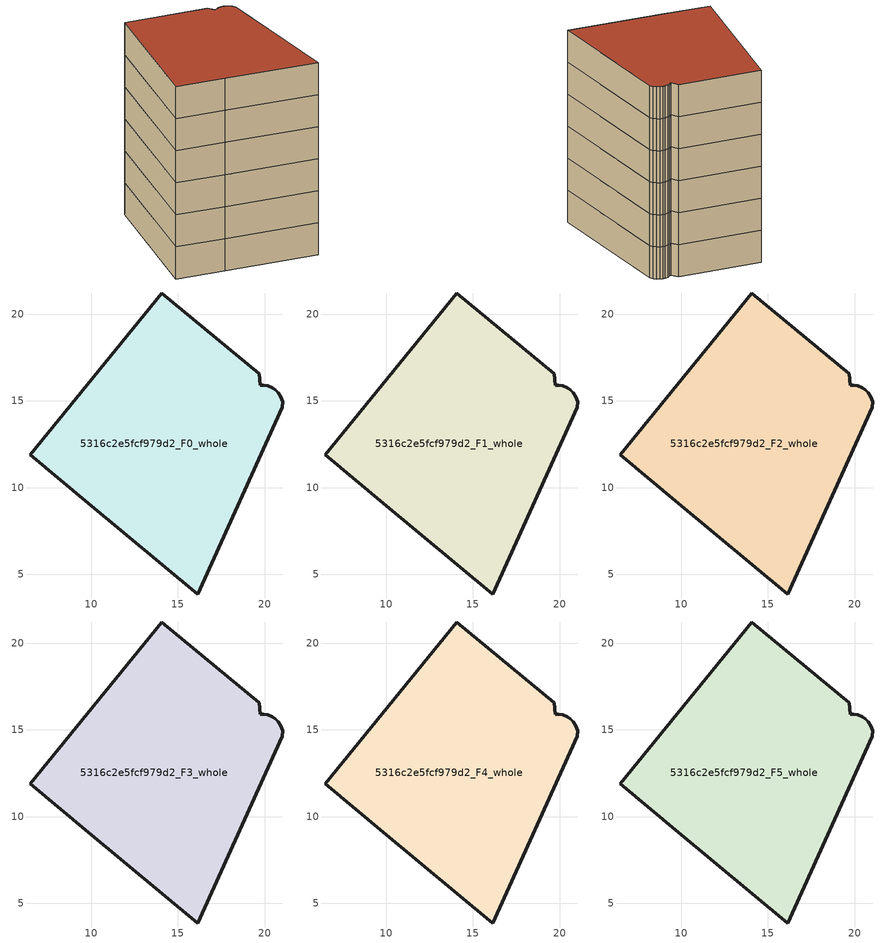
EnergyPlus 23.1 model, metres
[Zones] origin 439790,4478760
5316c2e5fcf979d2_F0_whole
 floor ground (EU_floor_Construction): 19.69,16.58 19.76,15.89 19.94,15.9 20.18,15.86 20.45,15.76 20.62,15.65 20.79,15.48 20.94,15.24 21.05,14.96 21.03,14.62 16.15,3.87 9.84,9.11 6.49,11.89 14.08,21.22 z0
 wall outside (EU_wall_Construction): 16.15,3.87 21.03,14.62 21.05,14.96 20.94,15.24 20.79,15.48 20.62,15.65 20.45,15.76 20.18,15.86 19.94,15.9 19.76,15.89 19.69,16.58 14.08,21.22 6.49,11.89 9.84,9.11 16.15,3.87 z0:3
5316c2e5fcf979d2_F1_whole
 floor to 5316c2e5fcf979d2_F0_whole (EU_floor_Construction): 19.69,16.58 19.76,15.89 19.94,15.9 20.18,15.86 20.45,15.76 20.62,15.65 20.79,15.48 20.94,15.24 21.05,14.96 21.03,14.62 16.15,3.87 9.84,9.11 6.49,11.89 14.08,21.22 z3
 wall outside (EU_wall_Construction): 16.15,3.87 21.03,14.62 21.05,14.96 20.94,15.24 20.79,15.48 20.62,15.65 20.45,15.76 20.18,15.86 19.94,15.9 19.76,15.89 19.69,16.58 14.08,21.22 6.49,11.89 9.84,9.11 16.15,3.87 z3:6
5316c2e5fcf979d2_F2_whole
 floor to 5316c2e5fcf979d2_F1_whole (EU_floor_Construction): 19.69,16.58 19.76,15.89 19.94,15.9 20.18,15.86 20.45,15.76 20.62,15.65 20.79,15.48 20.94,15.24 21.05,14.96 21.03,14.62 16.15,3.87 9.84,9.11 6.49,11.89 14.08,21.22 z6
 wall outside (EU_wall_Construction): 16.15,3.87 21.03,14.62 21.05,14.96 20.94,15.24 20.79,15.48 20.62,15.65 20.45,15.76 20.18,15.86 19.94,15.9 19.76,15.89 19.69,16.58 14.08,21.22 6.49,11.89 9.84,9.11 16.15,3.87 z6:9
5316c2e5fcf979d2_F3_whole
 floor to 5316c2e5fcf979d2_F2_whole (EU_floor_Construction): 19.69,16.58 19.76,15.89 19.94,15.9 20.18,15.86 20.45,15.76 20.62,15.65 20.79,15.48 20.94,15.24 21.05,14.96 21.03,14.62 16.15,3.87 9.84,9.11 6.49,11.89 14.08,21.22 z9
 wall outside (EU_wall_Construction): 16.15,3.87 21.03,14.62 21.05,14.96 20.94,15.24 20.79,15.48 20.62,15.65 20.45,15.76 20.18,15.86 19.94,15.9 19.76,15.89 19.69,16.58 14.08,21.22 6.49,11.89 9.84,9.11 16.15,3.87 z9:12
5316c2e5fcf979d2_F4_whole
 floor to 5316c2e5fcf979d2_F3_whole (EU_floor_Construction): 19.69,16.58 19.76,15.89 19.94,15.9 20.18,15.86 20.45,15.76 20.62,15.65 20.79,15.48 20.94,15.24 21.05,14.96 21.03,14.62 16.15,3.87 9.84,9.11 6.49,11.89 14.08,21.22 z12
 wall outside (EU_wall_Construction): 16.15,3.87 21.03,14.62 21.05,14.96 20.94,15.24 20.79,15.48 20.62,15.65 20.45,15.76 20.18,15.86 19.94,15.9 19.76,15.89 19.69,16.58 14.08,21.22 6.49,11.89 9.84,9.11 16.15,3.87 z12:15
5316c2e5fcf979d2_F5_whole
 floor to 5316c2e5fcf979d2_F4_whole (EU_floor_Construction): 19.69,16.58 19.76,15.89 19.94,15.9 20.18,15.86 20.45,15.76 20.62,15.65 20.79,15.48 20.94,15.24 21.05,14.96 21.03,14.62 16.15,3.87 9.84,9.11 6.49,11.89 14.08,21.22 z15
 wall outside (EU_wall_Construction): 16.15,3.87 21.03,14.62 21.05,14.96 20.94,15.24 20.79,15.48 20.62,15.65 20.45,15.76 20.18,15.86 19.94,15.9 19.76,15.89 19.69,16.58 14.08,21.22 6.49,11.89 9.84,9.11 16.15,3.87 z15:18
 roof outside (EU_roof_Construction): 16.15,3.87 21.03,14.62 21.05,14.96 20.94,15.24 20.79,15.48 20.62,15.65 20.45,15.76 20.18,15.86 19.94,15.9 19.76,15.89 19.69,16.58 14.08,21.22 6.49,11.89 9.84,9.11 z18
[Building]
EU S2 Campaign: North Axis=0; Terrain=City; Solar Distribution=FullExterior
[Site:Location]
Madrid: Latitude=40.5; Longitude=-3.5; Time Zone=1; Elevation=609
[SizingPeriod:WeatherFileDays]
AnnualSizingPeriod: Begin Month=1; Begin Day of Month=1; End Month=12; End Day of Month=31; Day of Week for Start Day=Monday; Use Weather File Daylight Saving Period=No; Use Weather File Rain and Snow Indicators=No
[MATERIAL]
EU_InternalMass_Material: Roughness=MediumRough; Thickness=0.1; Conductivity=1; Density=1800; Specific Heat=900; Thermal Absorptance=0.9; Solar Absorptance=0.7; Visible Absorptance=0.7
[MATERIAL:NOMASS] Roughness=MediumRough; Thermal Absorptance=0.9; Solar Absorptance=0.7; Visible Absorptance=0.7
Name | Thermal Resistance
EU_wall_NoMass | 1.60022
EU_roof_NoMass | 1.57597
EU_floor_NoMass | 0.470652
[CONSTRUCTION]
EU_wall_Construction: EU_wall_NoMass
EU_roof_Construction: EU_roof_NoMass
EU_floor_Construction: EU_floor_NoMass
EU_InternalMass_Construction: EU_InternalMass_Material
[ZONE] Type=1; Multiplier=1; Ceiling Height=autocalculate; Volume=394.364; Floor Area=autocalculate; Part of Total Floor Area=Yes
5316c2e5fcf979d2_F0_whole; 5316c2e5fcf979d2_F1_whole; 5316c2e5fcf979d2_F2_whole; 5316c2e5fcf979d2_F3_whole; 5316c2e5fcf979d2_F4_whole; 5316c2e5fcf979d2_F5_whole
[INTERNALMASS] Construction=EU_InternalMass_Construction; Surface Area=131.455
Name | Zone or ZoneList
5316c2e5fcf979d2_F0_whole_EU_InternalMass | 5316c2e5fcf979d2_F0_whole
5316c2e5fcf979d2_F1_whole_EU_InternalMass | 5316c2e5fcf979d2_F1_whole
5316c2e5fcf979d2_F2_whole_EU_InternalMass | 5316c2e5fcf979d2_F2_whole
5316c2e5fcf979d2_F3_whole_EU_InternalMass | 5316c2e5fcf979d2_F3_whole
5316c2e5fcf979d2_F4_whole_EU_InternalMass | 5316c2e5fcf979d2_F4_whole
5316c2e5fcf979d2_F5_whole_EU_InternalMass | 5316c2e5fcf979d2_F5_whole
[OTHEREQUIPMENT] Fuel Type=Electricity; Design Level Calculation Method=Watts/Area; Power per Zone Floor Area=1; Fraction Latent=0; Fraction Radiant=0; Fraction Lost=0; Carbon Dioxide Generation Rate=0; EndUse Subcategory=EU_Step8_InternalGains
Name | Zone or ZoneList or Space or SpaceList | Schedule
EU_Step8_InternalGain_5316c2e5fcf979d2_F0_whole_f000 | 5316c2e5fcf979d2_F0_whole | EU_Step8_GainSchedule_5316c2e5fcf979d2_F0_whole_f000
EU_Step8_InternalGain_5316c2e5fcf979d2_F1_whole_f000 | 5316c2e5fcf979d2_F1_whole | EU_Step8_GainSchedule_5316c2e5fcf979d2_F1_whole_f000
EU_Step8_InternalGain_5316c2e5fcf979d2_F2_whole_f000 | 5316c2e5fcf979d2_F2_whole | EU_Step8_GainSchedule_5316c2e5fcf979d2_F2_whole_f000
EU_Step8_InternalGain_5316c2e5fcf979d2_F3_whole_f000 | 5316c2e5fcf979d2_F3_whole | EU_Step8_GainSchedule_5316c2e5fcf979d2_F3_whole_f000
EU_Step8_InternalGain_5316c2e5fcf979d2_F4_whole_f000 | 5316c2e5fcf979d2_F4_whole | EU_Step8_GainSchedule_5316c2e5fcf979d2_F4_whole_f000
EU_Step8_InternalGain_5316c2e5fcf979d2_F5_whole_f000 | 5316c2e5fcf979d2_F5_whole | EU_Step8_GainSchedule_5316c2e5fcf979d2_F5_whole_f000
[ZONEVENTILATION:DESIGNFLOWRATE] Schedule=EU_AlwaysOn; Design Flow Rate Calculation Method=AirChanges/Hour; Air Changes per Hour=0.480704; Ventilation Type=Natural; Fan Pressure Rise=0; Fan Total Efficiency=1; Constant Term Coefficient=1; Temperature Term Coefficient=0; Velocity Term Coefficient=0; Velocity Squared Term Coefficient=0; Minimum Indoor Temperature=-100; Maximum Indoor Temperature=100; Delta Temperature=-100; Minimum Outdoor Temperature=-100; Maximum Outdoor Temperature=100; Maximum Wind Speed=40
Name | Zone or ZoneList or Space or SpaceList
EU_ConstantAir_5316c2e5fcf979d2_F0_whole | 5316c2e5fcf979d2_F0_whole
EU_ConstantAir_5316c2e5fcf979d2_F1_whole | 5316c2e5fcf979d2_F1_whole
EU_ConstantAir_5316c2e5fcf979d2_F2_whole | 5316c2e5fcf979d2_F2_whole
EU_ConstantAir_5316c2e5fcf979d2_F3_whole | 5316c2e5fcf979d2_F3_whole
EU_ConstantAir_5316c2e5fcf979d2_F4_whole | 5316c2e5fcf979d2_F4_whole
EU_ConstantAir_5316c2e5fcf979d2_F5_whole | 5316c2e5fcf979d2_F5_whole
[HVACTEMPLATE:THERMOSTAT] Constant Heating Setpoint=20; Constant Cooling Setpoint=50
EU_HeatOnly_5316c2e5fcf979d2_F0_whole; EU_HeatOnly_5316c2e5fcf979d2_F1_whole; EU_HeatOnly_5316c2e5fcf979d2_F2_whole; EU_HeatOnly_5316c2e5fcf979d2_F3_whole; EU_HeatOnly_5316c2e5fcf979d2_F4_whole; EU_HeatOnly_5316c2e5fcf979d2_F5_whole
[HVACTEMPLATE:ZONE:IDEALLOADSAIRSYSTEM] System Availability Schedule=EU_AlwaysOn; Maximum Heating Supply Air Temperature=50; Minimum Cooling Supply Air Temperature=13; Maximum Heating Supply Air Humidity Ratio=0.0156; Minimum Cooling Supply Air Humidity Ratio=0.0077; Heating Limit=NoLimit; Cooling Limit=NoLimit; Heating Availability Schedule=EU_AlwaysOn; Cooling Availability Schedule=EU_CoolingOff; Dehumidification Control Type=ConstantSensibleHeatRatio; Cooling Sensible Heat Ratio=0.7; Dehumidification Setpoint=60; Humidification Control Type=None; Humidification Setpoint=30; Outdoor Air Method=None; Outdoor Air Flow Rate per Person=0.00944; Outdoor Air Flow Rate per Zone Floor Area=0; Outdoor Air Flow Rate per Zone=0; Demand Controlled Ventilation Type=None; Outdoor Air Economizer Type=NoEconomizer; Heat Recovery Type=None; Sensible Heat Recovery Effectiveness=0.7; Latent Heat Recovery Effectiveness=0.65
Name | Template Thermostat
5316c2e5fcf979d2_F0_whole | EU_HeatOnly_5316c2e5fcf979d2_F0_whole
5316c2e5fcf979d2_F1_whole | EU_HeatOnly_5316c2e5fcf979d2_F1_whole
5316c2e5fcf979d2_F2_whole | EU_HeatOnly_5316c2e5fcf979d2_F2_whole
5316c2e5fcf979d2_F3_whole | EU_HeatOnly_5316c2e5fcf979d2_F3_whole
5316c2e5fcf979d2_F4_whole | EU_HeatOnly_5316c2e5fcf979d2_F4_whole
5316c2e5fcf979d2_F5_whole | EU_HeatOnly_5316c2e5fcf979d2_F5_whole
[SIZING:ZONE] Zone Cooling Design Supply Air Temperature Input Method=SupplyAirTemperature; Zone Cooling Design Supply Air Temperature=13; Zone Heating Design Supply Air Temperature Input Method=SupplyAirTemperature; Zone Heating Design Supply Air Temperature=50; Zone Cooling Design Supply Air Humidity Ratio=0.008; Zone Heating Design Supply Air Humidity Ratio=0.008; Cooling Design Air Flow Method=DesignDay; Cooling Design Air Flow Rate=0; Cooling Minimum Air Flow per Zone Floor Area=0.000762; Cooling Minimum Air Flow=0; Cooling Minimum Air Flow Fraction=0.2; Heating Design Air Flow Method=DesignDay; Heating Design Air Flow Rate=0; Heating Maximum Air Flow per Zone Floor Area=0.002032; Heating Maximum Air Flow=0.141576; Heating Maximum Air Flow Fraction=0.3; Account for Dedicated Outdoor Air System=No; Dedicated Outdoor Air System Control Strategy=NeutralSupplyAir; Dedicated Outdoor Air Low Setpoint Temperature for Design=autosize; Dedicated Outdoor Air High Setpoint Temperature for Design=autosize; Zone Load Sizing Method=Sensible Load Only No Latent Load; Zone Latent Cooling Design Supply Air Humidity Ratio Input Method=HumidityRatioDifference; Zone Cooling Design Supply Air Humidity Ratio Difference=0.005; Zone Latent Heating Design Supply Air Humidity Ratio Input Method=HumidityRatioDifference; Zone Humidification Design Supply Air Humidity Ratio Difference=0.005
5316c2e5fcf979d2_F0_whole; 5316c2e5fcf979d2_F1_whole; 5316c2e5fcf979d2_F2_whole; 5316c2e5fcf979d2_F3_whole; 5316c2e5fcf979d2_F4_whole; 5316c2e5fcf979d2_F5_whole
[SCHEDULE:CONSTANT]
Name | Hourly Value
EU_AlwaysOn | 1
EU_CoolingOff | 0
[SCHEDULE:FILE] Column Number=1; Rows to Skip at Top=0; Number of Hours of Data=8760; Column Separator=Comma; Interpolate to Timestep=No; Minutes per Item=60; Adjust Schedule for Daylight Savings=Yes
Name | File
EU_Step8_GainSchedule_5316c2e5fcf979d2_F0_whole_f000 | C:\Users\o_iseri\Desktop\OpenUBEM\openubem\outputs\eu_evidence\EU-11\ES-MAD-BERRUGUETE\idfs\5316c2e5fcf979d2\5316c2e5fcf979d2_F0_whole_f000_gain.csv
EU_Step8_GainSchedule_5316c2e5fcf979d2_F1_whole_f000 | C:\Users\o_iseri\Desktop\OpenUBEM\openubem\outputs\eu_evidence\EU-11\ES-MAD-BERRUGUETE\idfs\5316c2e5fcf979d2\5316c2e5fcf979d2_F1_whole_f000_gain.csv
EU_Step8_GainSchedule_5316c2e5fcf979d2_F2_whole_f000 | C:\Users\o_iseri\Desktop\OpenUBEM\openubem\outputs\eu_evidence\EU-11\ES-MAD-BERRUGUETE\idfs\5316c2e5fcf979d2\5316c2e5fcf979d2_F2_whole_f000_gain.csv
EU_Step8_GainSchedule_5316c2e5fcf979d2_F3_whole_f000 | C:\Users\o_iseri\Desktop\OpenUBEM\openubem\outputs\eu_evidence\EU-11\ES-MAD-BERRUGUETE\idfs\5316c2e5fcf979d2\5316c2e5fcf979d2_F3_whole_f000_gain.csv
EU_Step8_GainSchedule_5316c2e5fcf979d2_F4_whole_f000 | C:\Users\o_iseri\Desktop\OpenUBEM\openubem\outputs\eu_evidence\EU-11\ES-MAD-BERRUGUETE\idfs\5316c2e5fcf979d2\5316c2e5fcf979d2_F4_whole_f000_gain.csv
EU_Step8_GainSchedule_5316c2e5fcf979d2_F5_whole_f000 | C:\Users\o_iseri\Desktop\OpenUBEM\openubem\outputs\eu_evidence\EU-11\ES-MAD-BERRUGUETE\idfs\5316c2e5fcf979d2\5316c2e5fcf979d2_F5_whole_f000_gain.csv
